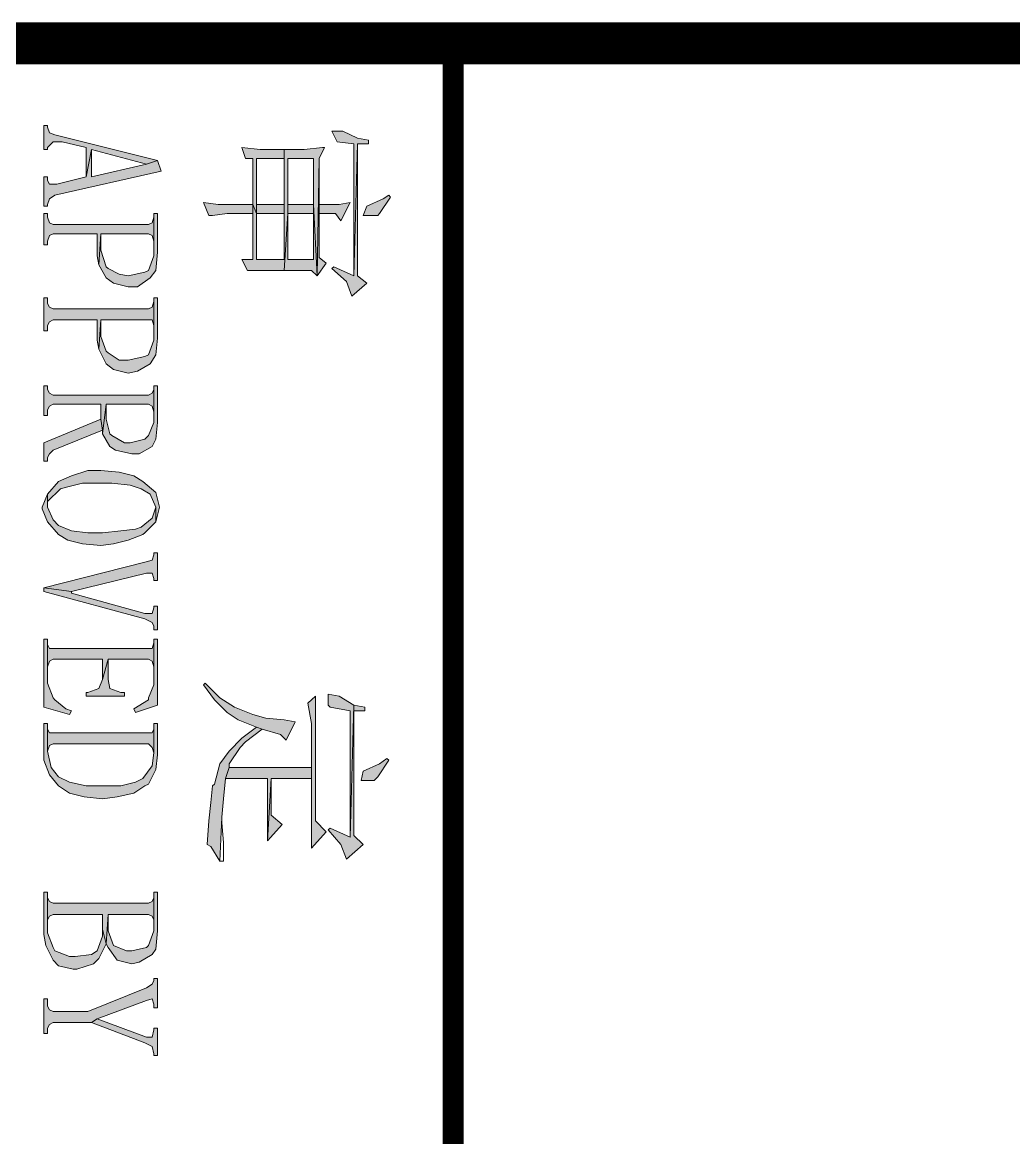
# Model space of a CAD drawing. Header units: millimetres. Extents: x 53009415 to 54059915, y 20499171 to 20796171.
# Drawn here: x 53701318 to 53709595, y 20525035 to 20534346 of the extents above; entities that cross this region are included whole.
import ezdxf

# ---------------------------------------------------------------- set-up
doc = ezdxf.new("R2010")
doc.units = ezdxf.units.MM
doc.header["$LTSCALE"] = 1000
doc.layers.add('PUB_TITLE', color=7, linetype='Continuous', lineweight=20)

# ---------------------------------------------------------------- blocks, each defined once
blk = doc.blocks.new('2015AACI_TQ_A2')
at = {"layer": 'PUB_TITLE'}
h = blk.add_hatch(color=256, dxfattribs=at)
h.dxf.hatch_style = 1
h.paths.add_polyline_path([(-5712.6, 11873.9), (-5715.7, 11877), (-5743.3, 11895.3), (-5746.3, 11892.3), (-5740.2, 11883.1), (-5728, 11855.5), (-5712.6, 11849.4)])
h.paths.add_polyline_path([(-5832.1, 11834.1), (-5611.6, 11834.1), (-5832.1, 11840.2), (-5832.1, 11858.6), (-5838.2, 11858.6), (-5841.3, 11840.2), (-5853.5, 11815.7), (-5853.5, 11797.3), (-5835.2, 11806.5)])
h.paths.add_polyline_path([(-5599.3, 11855.5), (-5611.6, 11840.2), (-5832.1, 11840.2), (-5611.6, 11834.1), (-5626.9, 11800.4), (-5623.8, 11797.3), (-5602.4, 11821.8), (-5577.9, 11831)])
h.paths.add_polyline_path([(-5703.5, 11812.6), (-5734.1, 11828), (-5731, 11809.6), (-5731, 11775.9), (-5715.7, 11775.9), (-5715.7, 11803.5)])
h.paths.add_polyline_path([(-5611.6, 11772.8), (-5807.6, 11775.9), (-5826, 11785.1), (-5826, 11782), (-5822.9, 11751.4), (-5822.9, 11717.7), (-5731, 11717.7), (-5639.1, 11717.7), (-5639.1, 11671.8), (-5715.7, 11671.8), (-5731, 11665.6), (-5639.1, 11665.6), (-5639.1, 11647.3), (-5620.8, 11656.4), (-5620.8, 11662.6), (-5620.8, 11684), (-5620.8, 11717.7), (-5715.7, 11723.8), (-5807.6, 11723.8), (-5807.6, 11766.7), (-5731, 11766.7)])
h.paths.add_polyline_path([(-5611.6, 11772.8), (-5731, 11766.7), (-5639.1, 11766.7), (-5639.1, 11723.8), (-5715.7, 11723.8), (-5620.8, 11717.7), (-5620.8, 11763.6)], flags=17)
h.paths.add_polyline_path([(-5633, 11788.1), (-5642.2, 11775.9), (-5715.7, 11775.9), (-5731, 11775.9), (-5807.6, 11775.9), (-5611.6, 11772.8)])
h.paths.add_polyline_path([(-5715.7, 11766.7), (-5731, 11766.7), (-5731, 11723.8), (-5715.7, 11723.8)], flags=16)
h.paths.add_polyline_path([(-5715.7, 11717.7), (-5731, 11717.7), (-5731, 11671.8), (-5715.7, 11671.8)], flags=16)
h.paths.add_polyline_path([(-5715.7, 11665.6), (-5731, 11665.6), (-5731, 11641.1), (-5731, 11607.4), (-5734.1, 11582.9), (-5712.6, 11592.1), (-5712.6, 11598.3), (-5715.7, 11622.8)])
h.paths.add_polyline_path([(-5807.6, 11717.7), (-5822.9, 11717.7), (-5822.9, 11711.6), (-5822.9, 11677.9), (-5826, 11647.3), (-5807.6, 11653.4), (-5807.6, 11665.6), (-5731, 11665.6), (-5715.7, 11671.8), (-5807.6, 11671.8)], flags=17)
h = blk.add_hatch(color=256, dxfattribs=at)
h.dxf.hatch_style = 1
h.paths.add_polyline_path([(-4769.3, 11867.8), (-4775.4, 11873.9), (-4803, 11892.3), (-4806.1, 11889.2), (-4796.9, 11877), (-4784.6, 11849.4), (-4769.3, 11846.3)])
h.paths.add_polyline_path([(-4885.7, 11828), (-4674.4, 11828), (-4894.9, 11834.1), (-4910.2, 11809.6), (-4913.3, 11791.2), (-4894.9, 11791.2), (-4891.8, 11794.3)])
h.paths.add_polyline_path([(-4885.7, 11852.5), (-4891.8, 11852.5), (-4894.9, 11834.1), (-4885.7, 11834.1)])
h.paths.add_polyline_path([(-4662.1, 11849.4), (-4677.4, 11834.1), (-4885.7, 11834.1), (-4894.9, 11834.1), (-4674.4, 11828), (-4689.7, 11794.3), (-4686.6, 11791.2), (-4662.1, 11812.6), (-4637.6, 11821.8)])
h.paths.add_polyline_path([(-4683.6, 11788.1), (-4701.9, 11769.8), (-4910.2, 11769.8), (-4898, 11757.5), (-4864.3, 11763.6), (-4790.8, 11763.6), (-4772.4, 11763.6), (-4656, 11763.6)])
h.paths.add_polyline_path([(-4772.4, 11763.6), (-4790.8, 11763.6), (-4790.8, 11625.8), (-4772.4, 11619.7), (-4772.4, 11690.1), (-4668.2, 11690.1), (-4772.4, 11696.3)])
h.paths.add_polyline_path([(-4845.9, 11711.6), (-4836.7, 11720.8), (-4867.3, 11736.1), (-4870.4, 11717.7), (-4873.5, 11687.1), (-4879.6, 11665.6), (-4891.8, 11635), (-4907.1, 11610.5), (-4931.6, 11586), (-4928.6, 11582.9), (-4904.1, 11601.3), (-4882.6, 11622.8), (-4870.4, 11641.1), (-4858.1, 11671.8), (-4855.1, 11680.9)])
h.paths.add_polyline_path([(-4634.6, 11610.5), (-4708.1, 11613.6), (-4738.7, 11616.6), (-4772.4, 11619.7), (-4790.8, 11625.8), (-4796.9, 11625.8), (-4824.4, 11644.2), (-4833.6, 11653.4), (-4855.1, 11680.9), (-4858.1, 11671.8), (-4839.8, 11647.3), (-4818.3, 11625.8), (-4796.9, 11610.5), (-4763.2, 11601.3), (-4760.1, 11598.3), (-4732.6, 11595.2), (-4701.9, 11592.1), (-4662.1, 11589.1), (-4659.1, 11595.2)])
h.paths.add_polyline_path([(-4695.8, 11714.6), (-4711.1, 11696.3), (-4772.4, 11696.3), (-4668.2, 11690.1)])
h = blk.add_hatch(color=256, dxfattribs=at)
h.dxf.hatch_style = 1
h.paths.add_polyline_path([(-5798.4, 11488), (-5804.5, 11506.4), (-5847.4, 11334.9), (-5850.5, 11325.7), (-5859.7, 11322.6), (-5862.7, 11322.6), (-5862.7, 11316.5), (-5822.9, 11316.5), (-5822.9, 11322.6), (-5826, 11322.6), (-5835.2, 11331.8), (-5835.2, 11347.1), (-5826, 11386.9), (-5777, 11386.9), (-5822.9, 11396.1)])
h.paths.add_polyline_path([(-5786.2, 11512.5), (-5804.5, 11506.4), (-5798.4, 11488), (-5777, 11396.1), (-5822.9, 11396.1), (-5777, 11386.9), (-5764.7, 11337.9), (-5764.7, 11325.7), (-5770.8, 11322.6), (-5777, 11322.6), (-5777, 11316.5), (-5728, 11316.5), (-5728, 11322.6), (-5731, 11322.6), (-5740.2, 11325.7), (-5746.3, 11334.9)])
h.paths.add_polyline_path([(-5682, 11405.3), (-5645.3, 11405.3), (-5630, 11408.4), (-5682, 11411.4), (-5682, 11491.1), (-5679, 11497.2), (-5669.8, 11500.2), (-5709.6, 11500.2), (-5700.4, 11497.2), (-5697.3, 11491.1), (-5697.3, 11331.8), (-5700.4, 11325.7), (-5709.6, 11322.6), (-5715.7, 11322.6), (-5715.7, 11316.5), (-5663.6, 11316.5), (-5663.6, 11322.6), (-5669.8, 11322.6), (-5679, 11325.7), (-5682, 11331.8)])
h.paths.add_polyline_path([(-5593.2, 11457.4), (-5593.2, 11472.7), (-5608.5, 11494.1), (-5620.8, 11503.3), (-5651.4, 11506.4), (-5715.7, 11506.4), (-5715.7, 11500.2), (-5709.6, 11500.2), (-5654.5, 11500.2), (-5645.3, 11500.2), (-5620.8, 11491.1), (-5617.7, 11484.9), (-5611.6, 11457.4), (-5614.6, 11442.1), (-5623.8, 11423.7), (-5626.9, 11420.6), (-5654.5, 11411.4), (-5682, 11411.4), (-5630, 11408.4), (-5608.5, 11420.6), (-5599.3, 11432.9)])
h.paths.add_polyline_path([(-5538.1, 11491.1), (-5538.1, 11497.2), (-5528.9, 11500.2), (-5568.7, 11500.2), (-5559.5, 11497.2), (-5556.4, 11491.1), (-5556.4, 11331.8), (-5559.5, 11325.7), (-5565.6, 11322.6), (-5574.8, 11322.6), (-5574.8, 11316.5), (-5519.7, 11316.5), (-5519.7, 11322.6), (-5528.9, 11322.6), (-5535, 11325.7), (-5538.1, 11331.8), (-5538.1, 11405.3), (-5504.4, 11405.3), (-5489.1, 11408.4), (-5538.1, 11411.4)])
h.paths.add_polyline_path([(-5449.2, 11457.4), (-5452.3, 11472.7), (-5464.6, 11494.1), (-5479.9, 11503.3), (-5507.4, 11506.4), (-5574.8, 11506.4), (-5574.8, 11500.2), (-5568.7, 11500.2), (-5513.6, 11500.2), (-5504.4, 11500.2), (-5479.9, 11491.1), (-5476.8, 11484.9), (-5470.7, 11457.4), (-5470.7, 11442.1), (-5482.9, 11423.7), (-5486, 11420.6), (-5510.5, 11411.4), (-5538.1, 11411.4), (-5489.1, 11408.4), (-5464.6, 11420.6), (-5455.4, 11432.9)])
h.paths.add_polyline_path([(-5397.2, 11491.1), (-5394.1, 11497.2), (-5384.9, 11500.2), (-5421.7, 11500.2), (-5415.6, 11497.2), (-5412.5, 11491.1), (-5412.5, 11331.8), (-5415.6, 11325.7), (-5421.7, 11322.6), (-5427.8, 11322.6), (-5427.8, 11316.5), (-5378.8, 11316.5), (-5378.8, 11322.6), (-5388, 11322.6), (-5394.1, 11325.7), (-5397.2, 11331.8), (-5397.2, 11411.4), (-5372.7, 11411.4), (-5354.3, 11414.5), (-5348.2, 11414.5), (-5397.2, 11420.6)])
h.paths.add_polyline_path([(-5314.5, 11463.5), (-5314.5, 11475.7), (-5326.7, 11497.2), (-5339, 11503.3), (-5366.6, 11506.4), (-5427.8, 11506.4), (-5427.8, 11500.2), (-5421.7, 11500.2), (-5372.7, 11500.2), (-5366.6, 11500.2), (-5345.1, 11491.1), (-5339, 11484.9), (-5332.9, 11460.4), (-5332.9, 11451.2), (-5345.1, 11429.8), (-5348.2, 11426.7), (-5372.7, 11420.6), (-5397.2, 11420.6), (-5348.2, 11414.5), (-5326.7, 11426.7), (-5320.6, 11435.9)])
h.paths.add_polyline_path([(-5354.3, 11414.5), (-5372.7, 11411.4), (-5332.9, 11316.5), (-5302.2, 11316.5), (-5302.2, 11322.6), (-5308.4, 11322.6), (-5314.5, 11325.7), (-5320.6, 11331.8)])
h.paths.add_polyline_path([(-5265.5, 11414.5), (-5265.5, 11429.8), (-5262.4, 11460.4), (-5256.3, 11478.8), (-5247.1, 11494.1), (-5225.7, 11503.3), (-5201.2, 11503.3), (-5225.7, 11509.4), (-5250.2, 11503.3), (-5268.5, 11481.9), (-5277.7, 11466.6), (-5283.9, 11442.1), (-5286.9, 11411.4), (-5286.9, 11390), (-5277.7, 11362.4), (-5268.5, 11341), (-5247.1, 11322.6), (-5234.9, 11322.6), (-5256.3, 11344), (-5259.4, 11356.3), (-5265.5, 11380.8)])
h.paths.add_polyline_path([(-5164.4, 11432.9), (-5170.5, 11457.4), (-5179.7, 11481.9), (-5182.8, 11484.9), (-5201.2, 11503.3), (-5225.7, 11503.3), (-5207.3, 11497.2), (-5192, 11478.8), (-5188.9, 11469.6), (-5185.9, 11445.1), (-5182.8, 11414.5), (-5182.8, 11390), (-5185.9, 11362.4), (-5195, 11341), (-5204.2, 11331.8), (-5225.7, 11322.6), (-5247.1, 11322.6), (-5225.7, 11313.4), (-5222.6, 11313.4), (-5201.2, 11322.6), (-5179.7, 11341), (-5170.5, 11356.3), (-5164.4, 11380.8), (-5161.4, 11411.4)])
h.paths.add_polyline_path([(-5115.4, 11488), (-5115.4, 11497.2), (-5106.2, 11500.2), (-5103.2, 11500.2), (-5103.2, 11506.4), (-5149.1, 11506.4), (-5149.1, 11500.2), (-5146, 11500.2), (-5136.8, 11497.2), (-5133.8, 11484.9), (-5090.9, 11316.5), (-5084.8, 11362.4)])
h.paths.add_polyline_path([(-5038.8, 11484.9), (-5032.7, 11497.2), (-5026.6, 11500.2), (-5020.5, 11500.2), (-5020.5, 11506.4), (-5060.3, 11506.4), (-5060.3, 11500.2), (-5057.2, 11500.2), (-5048, 11497.2), (-5048, 11484.9), (-5081.7, 11362.4), (-5084.8, 11362.4), (-5090.9, 11316.5), (-5084.8, 11316.5)])
h.paths.add_polyline_path([(-4971.5, 11414.5), (-4937.8, 11414.5), (-4971.5, 11423.7), (-4971.5, 11491.1), (-4968.4, 11497.2), (-4959.2, 11500.2), (-4999, 11500.2), (-4989.8, 11497.2), (-4989.8, 11491.1), (-4989.8, 11331.8), (-4989.8, 11325.7), (-4996, 11322.6), (-4959.2, 11322.6), (-4968.4, 11325.7), (-4971.5, 11331.8)])
h.paths.add_polyline_path([(-4910.2, 11451.2), (-4916.3, 11451.2), (-4916.3, 11445.1), (-4922.5, 11426.7), (-4937.8, 11423.7), (-4971.5, 11423.7), (-4937.8, 11414.5), (-4922.5, 11408.4), (-4916.3, 11390), (-4916.3, 11386.9), (-4910.2, 11386.9)])
h.paths.add_polyline_path([(-4894.9, 11506.4), (-5005.1, 11506.4), (-5005.1, 11500.2), (-4999, 11500.2), (-4928.6, 11500.2), (-4907.1, 11491.1), (-4904.1, 11491.1), (-4888.8, 11466.6), (-4882.6, 11469.6)])
h.paths.add_polyline_path([(-4879.6, 11359.4), (-4885.7, 11362.4), (-4888.8, 11353.2), (-4904.1, 11334.9), (-4907.1, 11331.8), (-4931.6, 11322.6), (-4959.2, 11322.6), (-4996, 11322.6), (-5005.1, 11322.6), (-5005.1, 11316.5), (-4891.8, 11316.5)])
h.paths.add_polyline_path([(-4830.6, 11491.1), (-4824.4, 11497.2), (-4815.3, 11500.2), (-4855.1, 11500.2), (-4848.9, 11497.2), (-4848.9, 11491.1), (-4848.9, 11331.8), (-4848.9, 11325.7), (-4855.1, 11322.6), (-4818.3, 11322.6), (-4827.5, 11325.7), (-4830.6, 11331.8)], flags=17)
h.paths.add_polyline_path([(-4741.8, 11439), (-4747.9, 11466.6), (-4760.1, 11484.9), (-4763.2, 11491.1), (-4787.7, 11503.3), (-4812.2, 11506.4), (-4864.3, 11506.4), (-4864.3, 11500.2), (-4855.1, 11500.2), (-4815.3, 11500.2), (-4793.8, 11497.2), (-4772.4, 11481.9), (-4766.3, 11469.6), (-4760.1, 11445.1), (-4760.1, 11414.5), (-4760.1, 11386.9), (-4766.3, 11359.4), (-4775.4, 11341), (-4790.8, 11328.7), (-4818.3, 11322.6), (-4855.1, 11322.6), (-4864.3, 11322.6), (-4864.3, 11316.5), (-4815.3, 11316.5), (-4803, 11316.5), (-4778.5, 11325.7), (-4760.1, 11341), (-4747.9, 11359.4), (-4741.8, 11383.9), (-4738.7, 11414.5)])
h = blk.add_hatch(color=256, dxfattribs=at)
h.dxf.hatch_style = 1
h.paths.add_polyline_path([(-4545.7, 11414.5), (-4521.2, 11414.5), (-4496.7, 11420.6), (-4545.7, 11423.7), (-4545.7, 11491.1), (-4542.7, 11497.2), (-4536.5, 11500.2), (-4573.3, 11500.2), (-4567.2, 11497.2), (-4564.1, 11491.1), (-4564.1, 11331.8), (-4567.2, 11325.7), (-4573.3, 11322.6), (-4536.5, 11322.6), (-4542.7, 11325.7), (-4545.7, 11331.8)])
h.paths.add_polyline_path([(-4463, 11463.5), (-4466.1, 11475.7), (-4478.4, 11497.2), (-4487.5, 11503.3), (-4518.2, 11506.4), (-4582.5, 11506.4), (-4582.5, 11500.2), (-4573.3, 11500.2), (-4521.2, 11500.2), (-4518.2, 11500.2), (-4493.7, 11491.1), (-4490.6, 11488), (-4484.5, 11463.5), (-4484.5, 11454.3), (-4493.7, 11432.9), (-4518.2, 11423.7), (-4545.7, 11423.7), (-4496.7, 11420.6), (-4490.6, 11423.7), (-4469.2, 11439)])
h.paths.add_polyline_path([(-4463, 11399.2), (-4472.2, 11408.4), (-4496.7, 11420.6), (-4521.2, 11414.5), (-4509, 11414.5), (-4484.5, 11405.3), (-4478.4, 11396.1), (-4475.3, 11368.5), (-4475.3, 11359.4), (-4484.5, 11334.9), (-4490.6, 11331.8), (-4515.1, 11322.6), (-4536.5, 11322.6), (-4573.3, 11322.6), (-4582.5, 11322.6), (-4582.5, 11316.5), (-4512, 11316.5), (-4493.7, 11319.5), (-4469.2, 11331.8), (-4460, 11341), (-4453.9, 11365.5), (-4453.9, 11371.6)])
h.paths.add_polyline_path([(-4401.8, 11488), (-4404.9, 11497.2), (-4395.7, 11500.2), (-4389.5, 11500.2), (-4389.5, 11506.4), (-4438.5, 11506.4), (-4438.5, 11500.2), (-4435.5, 11500.2), (-4429.4, 11497.2), (-4423.2, 11488), (-4383.4, 11390), (-4383.4, 11331.8), (-4386.5, 11325.7), (-4392.6, 11322.6), (-4404.9, 11322.6), (-4404.9, 11316.5), (-4346.7, 11316.5), (-4346.7, 11322.6), (-4355.8, 11322.6), (-4362, 11325.7), (-4365, 11331.8), (-4365, 11396.1), (-4371.2, 11405.3)])
h.paths.add_polyline_path([(-4331.3, 11484.9), (-4325.2, 11497.2), (-4313, 11500.2), (-4309.9, 11500.2), (-4309.9, 11506.4), (-4355.8, 11506.4), (-4355.8, 11500.2), (-4352.8, 11500.2), (-4340.5, 11497.2), (-4340.5, 11488), (-4371.2, 11405.3), (-4365, 11396.1)])
for points, const_width in [([(-6000, 40000), (-6000, 0)], 70), ([(-6000, 12000), (0, 12000)], 35)]:
    blk.add_lwpolyline(points, dxfattribs=dict(at, const_width=const_width))
blk.add_lwpolyline([(-6000, 0), (0, 0), (0, 40000), (-6000, 40000)], close=True, dxfattribs=at)
at = {"layer": 'PUB_TITLE', "lineweight": 0}
for points in [[(-5743.3, 11895.3), (-5746.3, 11892.3), (-5740.2, 11883.1), (-5728, 11855.5), (-5712.6, 11849.4), (-5712.6, 11873.9), (-5715.7, 11877)], [(-4803, 11892.3), (-4806.1, 11889.2), (-4796.9, 11877), (-4784.6, 11849.4), (-4769.3, 11846.3), (-4769.3, 11867.8), (-4775.4, 11873.9)], [(-5832.1, 11858.6), (-5838.2, 11858.6), (-5841.3, 11840.2), (-5853.5, 11815.7), (-5853.5, 11797.3), (-5835.2, 11806.5), (-5832.1, 11834.1), (-5611.6, 11834.1), (-5832.1, 11840.2)], [(-5599.3, 11855.5), (-5611.6, 11840.2), (-5832.1, 11840.2), (-5611.6, 11834.1), (-5626.9, 11800.4), (-5623.8, 11797.3), (-5602.4, 11821.8), (-5577.9, 11831)], [(-4885.7, 11852.5), (-4891.8, 11852.5), (-4894.9, 11834.1), (-4885.7, 11834.1)], [(-4662.1, 11849.4), (-4677.4, 11834.1), (-4885.7, 11834.1), (-4894.9, 11834.1), (-4674.4, 11828), (-4689.7, 11794.3), (-4686.6, 11791.2), (-4662.1, 11812.6), (-4637.6, 11821.8)], [(-5734.1, 11828), (-5731, 11809.6), (-5731, 11775.9), (-5715.7, 11775.9), (-5715.7, 11803.5), (-5703.5, 11812.6)], [(-4894.9, 11834.1), (-4910.2, 11809.6), (-4913.3, 11791.2), (-4894.9, 11791.2), (-4891.8, 11794.3), (-4885.7, 11828), (-4674.4, 11828)], [(-5633, 11788.1), (-5642.2, 11775.9), (-5715.7, 11775.9), (-5731, 11775.9), (-5807.6, 11775.9), (-5611.6, 11772.8)], [(-4683.6, 11788.1), (-4701.9, 11769.8), (-4910.2, 11769.8), (-4898, 11757.5), (-4898, 11757.5), (-4864.3, 11763.6), (-4790.8, 11763.6), (-4772.4, 11763.6), (-4656, 11763.6)], [(-5826, 11785.1), (-5826, 11782), (-5822.9, 11751.4), (-5822.9, 11717.7), (-5731, 11717.7), (-5639.1, 11717.7), (-5639.1, 11671.8), (-5715.7, 11671.8), (-5731, 11665.6), (-5639.1, 11665.6), (-5639.1, 11647.3), (-5620.8, 11656.4), (-5620.8, 11662.6), (-5620.8, 11684), (-5620.8, 11717.7), (-5715.7, 11723.8), (-5807.6, 11723.8), (-5807.6, 11766.7), (-5731, 11766.7), (-5611.6, 11772.8), (-5807.6, 11775.9)], [(-5611.6, 11772.8), (-5731, 11766.7), (-5639.1, 11766.7), (-5639.1, 11723.8), (-5715.7, 11723.8), (-5620.8, 11717.7), (-5620.8, 11763.6)], [(-5731, 11766.7), (-5731, 11723.8), (-5807.6, 11723.8), (-5715.7, 11723.8), (-5715.7, 11766.7), (-5639.1, 11766.7)], [(-4772.4, 11763.6), (-4790.8, 11763.6), (-4790.8, 11625.8), (-4772.4, 11619.7), (-4772.4, 11690.1), (-4668.2, 11690.1), (-4772.4, 11696.3)], [(-4867.3, 11736.1), (-4870.4, 11717.7), (-4873.5, 11687.1), (-4879.6, 11665.6), (-4891.8, 11635), (-4907.1, 11610.5), (-4931.6, 11586), (-4928.6, 11582.9), (-4904.1, 11601.3), (-4882.6, 11622.8), (-4870.4, 11641.1), (-4858.1, 11671.8), (-4855.1, 11680.9), (-4845.9, 11711.6), (-4836.7, 11720.8)], [(-5822.9, 11717.7), (-5822.9, 11711.6), (-5822.9, 11677.9), (-5826, 11647.3), (-5807.6, 11653.4), (-5807.6, 11665.6), (-5731, 11665.6), (-5715.7, 11671.8), (-5807.6, 11671.8), (-5807.6, 11717.7), (-5731, 11717.7)], [(-5731, 11717.7), (-5731, 11671.8), (-5807.6, 11671.8), (-5715.7, 11671.8), (-5715.7, 11717.7), (-5639.1, 11717.7)], [(-4695.8, 11714.6), (-4711.1, 11696.3), (-4772.4, 11696.3), (-4668.2, 11690.1)], [(-4855.1, 11680.9), (-4858.1, 11671.8), (-4839.8, 11647.3), (-4818.3, 11625.8), (-4796.9, 11610.5), (-4763.2, 11601.3), (-4760.1, 11598.3), (-4732.6, 11595.2), (-4701.9, 11592.1), (-4662.1, 11589.1), (-4659.1, 11595.2), (-4634.6, 11610.5), (-4708.1, 11613.6), (-4738.7, 11616.6), (-4772.4, 11619.7), (-4790.8, 11625.8), (-4796.9, 11625.8), (-4824.4, 11644.2), (-4833.6, 11653.4)], [(-5731, 11665.6), (-5731, 11641.1), (-5731, 11607.4), (-5734.1, 11582.9), (-5712.6, 11592.1), (-5712.6, 11598.3), (-5715.7, 11622.8), (-5715.7, 11665.6), (-5639.1, 11665.6)], [(-4634.6, 11616.6), (-4634.6, 11616.6), (-4665.2, 11616.6), (-4698.9, 11613.6), (-4708.1, 11613.6), (-4634.6, 11610.5)], [(-5786.2, 11512.5), (-5804.5, 11506.4), (-5798.4, 11488), (-5777, 11396.1), (-5822.9, 11396.1), (-5777, 11386.9), (-5764.7, 11337.9), (-5764.7, 11325.7), (-5770.8, 11322.6), (-5777, 11322.6), (-5777, 11316.5), (-5728, 11316.5), (-5728, 11322.6), (-5731, 11322.6), (-5740.2, 11325.7), (-5746.3, 11334.9)], [(-5225.7, 11509.4), (-5225.7, 11509.4), (-5250.2, 11503.3), (-5268.5, 11481.9), (-5277.7, 11466.6), (-5283.9, 11442.1), (-5286.9, 11411.4), (-5286.9, 11390), (-5277.7, 11362.4), (-5268.5, 11341), (-5268.5, 11341), (-5247.1, 11322.6), (-5225.7, 11322.6), (-5234.9, 11322.6), (-5256.3, 11344), (-5259.4, 11356.3), (-5265.5, 11380.8), (-5265.5, 11414.5), (-5265.5, 11429.8), (-5262.4, 11460.4), (-5256.3, 11478.8), (-5247.1, 11494.1), (-5225.7, 11503.3), (-5201.2, 11503.3)], [(-5804.5, 11506.4), (-5847.4, 11334.9), (-5850.5, 11325.7), (-5859.7, 11322.6), (-5862.7, 11322.6), (-5862.7, 11316.5), (-5822.9, 11316.5), (-5822.9, 11322.6), (-5826, 11322.6), (-5835.2, 11331.8), (-5835.2, 11347.1), (-5826, 11386.9), (-5777, 11386.9), (-5822.9, 11396.1), (-5798.4, 11488), (-5798.4, 11488)], [(-5651.4, 11506.4), (-5715.7, 11506.4), (-5715.7, 11500.2), (-5709.6, 11500.2), (-5654.5, 11500.2), (-5645.3, 11500.2), (-5620.8, 11491.1), (-5617.7, 11484.9), (-5611.6, 11457.4), (-5614.6, 11442.1), (-5623.8, 11423.7), (-5626.9, 11420.6), (-5654.5, 11411.4), (-5682, 11411.4), (-5630, 11408.4), (-5608.5, 11420.6), (-5599.3, 11432.9), (-5593.2, 11457.4), (-5593.2, 11472.7), (-5608.5, 11494.1), (-5620.8, 11503.3)], [(-5709.6, 11500.2), (-5700.4, 11497.2), (-5697.3, 11491.1), (-5697.3, 11331.8), (-5700.4, 11325.7), (-5709.6, 11322.6), (-5715.7, 11322.6), (-5715.7, 11316.5), (-5663.6, 11316.5), (-5663.6, 11322.6), (-5669.8, 11322.6), (-5679, 11325.7), (-5682, 11331.8), (-5682, 11405.3), (-5645.3, 11405.3), (-5630, 11408.4), (-5682, 11411.4), (-5682, 11491.1), (-5679, 11497.2), (-5669.8, 11500.2), (-5654.5, 11500.2)], [(-5507.4, 11506.4), (-5574.8, 11506.4), (-5574.8, 11500.2), (-5568.7, 11500.2), (-5513.6, 11500.2), (-5504.4, 11500.2), (-5479.9, 11491.1), (-5476.8, 11484.9), (-5470.7, 11457.4), (-5470.7, 11442.1), (-5482.9, 11423.7), (-5486, 11420.6), (-5510.5, 11411.4), (-5538.1, 11411.4), (-5489.1, 11408.4), (-5464.6, 11420.6), (-5455.4, 11432.9), (-5449.2, 11457.4), (-5452.3, 11472.7), (-5464.6, 11494.1), (-5479.9, 11503.3)], [(-5568.7, 11500.2), (-5559.5, 11497.2), (-5556.4, 11491.1), (-5556.4, 11331.8), (-5559.5, 11325.7), (-5565.6, 11322.6), (-5574.8, 11322.6), (-5574.8, 11316.5), (-5519.7, 11316.5), (-5519.7, 11322.6), (-5528.9, 11322.6), (-5535, 11325.7), (-5538.1, 11331.8), (-5538.1, 11405.3), (-5504.4, 11405.3), (-5489.1, 11408.4), (-5538.1, 11411.4), (-5538.1, 11491.1), (-5538.1, 11497.2), (-5528.9, 11500.2), (-5513.6, 11500.2)], [(-5366.6, 11506.4), (-5427.8, 11506.4), (-5427.8, 11500.2), (-5421.7, 11500.2), (-5372.7, 11500.2), (-5366.6, 11500.2), (-5345.1, 11491.1), (-5339, 11484.9), (-5332.9, 11460.4), (-5332.9, 11451.2), (-5345.1, 11429.8), (-5348.2, 11426.7), (-5372.7, 11420.6), (-5397.2, 11420.6), (-5348.2, 11414.5), (-5326.7, 11426.7), (-5320.6, 11435.9), (-5314.5, 11463.5), (-5314.5, 11475.7), (-5326.7, 11497.2), (-5339, 11503.3)], [(-5421.7, 11500.2), (-5415.6, 11497.2), (-5412.5, 11491.1), (-5412.5, 11331.8), (-5415.6, 11325.7), (-5421.7, 11322.6), (-5427.8, 11322.6), (-5427.8, 11316.5), (-5378.8, 11316.5), (-5378.8, 11322.6), (-5388, 11322.6), (-5394.1, 11325.7), (-5397.2, 11331.8), (-5397.2, 11411.4), (-5372.7, 11411.4), (-5354.3, 11414.5), (-5348.2, 11414.5), (-5397.2, 11420.6), (-5397.2, 11491.1), (-5394.1, 11497.2), (-5384.9, 11500.2), (-5372.7, 11500.2)], [(-5201.2, 11503.3), (-5225.7, 11503.3), (-5207.3, 11497.2), (-5192, 11478.8), (-5188.9, 11469.6), (-5185.9, 11445.1), (-5182.8, 11414.5), (-5182.8, 11390), (-5185.9, 11362.4), (-5195, 11341), (-5204.2, 11331.8), (-5225.7, 11322.6), (-5247.1, 11322.6), (-5225.7, 11313.4), (-5222.6, 11313.4), (-5201.2, 11322.6), (-5179.7, 11341), (-5170.5, 11356.3), (-5164.4, 11380.8), (-5161.4, 11411.4), (-5164.4, 11432.9), (-5170.5, 11457.4), (-5179.7, 11481.9), (-5182.8, 11484.9)], [(-5103.2, 11506.4), (-5149.1, 11506.4), (-5149.1, 11500.2), (-5146, 11500.2), (-5136.8, 11497.2), (-5133.8, 11484.9), (-5090.9, 11316.5), (-5084.8, 11362.4), (-5115.4, 11488), (-5115.4, 11497.2), (-5106.2, 11500.2), (-5103.2, 11500.2)], [(-5020.5, 11506.4), (-5060.3, 11506.4), (-5060.3, 11500.2), (-5057.2, 11500.2), (-5048, 11497.2), (-5048, 11484.9), (-5081.7, 11362.4), (-5084.8, 11362.4), (-5090.9, 11316.5), (-5084.8, 11316.5), (-5038.8, 11484.9), (-5032.7, 11497.2), (-5026.6, 11500.2), (-5020.5, 11500.2)], [(-4894.9, 11506.4), (-5005.1, 11506.4), (-5005.1, 11500.2), (-4999, 11500.2), (-4928.6, 11500.2), (-4907.1, 11491.1), (-4904.1, 11491.1), (-4888.8, 11466.6), (-4882.6, 11469.6)], [(-4999, 11500.2), (-4989.8, 11497.2), (-4989.8, 11491.1), (-4989.8, 11331.8), (-4989.8, 11325.7), (-4996, 11322.6), (-4959.2, 11322.6), (-4968.4, 11325.7), (-4971.5, 11331.8), (-4971.5, 11414.5), (-4937.8, 11414.5), (-4971.5, 11423.7), (-4971.5, 11491.1), (-4968.4, 11497.2), (-4959.2, 11500.2), (-4928.6, 11500.2)], [(-4812.2, 11506.4), (-4864.3, 11506.4), (-4864.3, 11500.2), (-4855.1, 11500.2), (-4815.3, 11500.2), (-4793.8, 11497.2), (-4772.4, 11481.9), (-4766.3, 11469.6), (-4760.1, 11445.1), (-4760.1, 11414.5), (-4760.1, 11386.9), (-4766.3, 11359.4), (-4775.4, 11341), (-4790.8, 11328.7), (-4818.3, 11322.6), (-4855.1, 11322.6), (-4864.3, 11322.6), (-4864.3, 11316.5), (-4815.3, 11316.5), (-4803, 11316.5), (-4778.5, 11325.7), (-4760.1, 11341), (-4747.9, 11359.4), (-4741.8, 11383.9), (-4738.7, 11414.5), (-4741.8, 11439), (-4747.9, 11466.6), (-4760.1, 11484.9), (-4763.2, 11491.1), (-4787.7, 11503.3)], [(-4855.1, 11500.2), (-4848.9, 11497.2), (-4848.9, 11491.1), (-4848.9, 11331.8), (-4848.9, 11325.7), (-4855.1, 11322.6), (-4818.3, 11322.6), (-4827.5, 11325.7), (-4830.6, 11331.8), (-4830.6, 11491.1), (-4824.4, 11497.2), (-4815.3, 11500.2)], [(-4518.2, 11506.4), (-4582.5, 11506.4), (-4582.5, 11500.2), (-4573.3, 11500.2), (-4521.2, 11500.2), (-4518.2, 11500.2), (-4493.7, 11491.1), (-4490.6, 11488), (-4484.5, 11463.5), (-4484.5, 11454.3), (-4493.7, 11432.9), (-4518.2, 11423.7), (-4545.7, 11423.7), (-4496.7, 11420.6), (-4490.6, 11423.7), (-4469.2, 11439), (-4463, 11463.5), (-4466.1, 11475.7), (-4478.4, 11497.2), (-4487.5, 11503.3)], [(-4573.3, 11500.2), (-4567.2, 11497.2), (-4564.1, 11491.1), (-4564.1, 11331.8), (-4567.2, 11325.7), (-4573.3, 11322.6), (-4536.5, 11322.6), (-4542.7, 11325.7), (-4545.7, 11331.8), (-4545.7, 11414.5), (-4521.2, 11414.5), (-4496.7, 11420.6), (-4545.7, 11423.7), (-4545.7, 11491.1), (-4542.7, 11497.2), (-4536.5, 11500.2), (-4521.2, 11500.2)], [(-4389.5, 11506.4), (-4438.5, 11506.4), (-4438.5, 11500.2), (-4435.5, 11500.2), (-4429.4, 11497.2), (-4423.2, 11488), (-4383.4, 11390), (-4383.4, 11331.8), (-4386.5, 11325.7), (-4392.6, 11322.6), (-4404.9, 11322.6), (-4404.9, 11316.5), (-4346.7, 11316.5), (-4346.7, 11322.6), (-4355.8, 11322.6), (-4362, 11325.7), (-4365, 11331.8), (-4365, 11396.1), (-4371.2, 11405.3), (-4401.8, 11488), (-4404.9, 11497.2), (-4395.7, 11500.2), (-4389.5, 11500.2)], [(-4309.9, 11506.4), (-4355.8, 11506.4), (-4355.8, 11500.2), (-4352.8, 11500.2), (-4340.5, 11497.2), (-4340.5, 11488), (-4371.2, 11405.3), (-4371.2, 11405.3), (-4365, 11396.1), (-4331.3, 11484.9), (-4325.2, 11497.2), (-4313, 11500.2), (-4309.9, 11500.2)], [(-4910.2, 11451.2), (-4916.3, 11451.2), (-4916.3, 11445.1), (-4922.5, 11426.7), (-4937.8, 11423.7), (-4971.5, 11423.7), (-4937.8, 11414.5), (-4922.5, 11408.4), (-4916.3, 11390), (-4916.3, 11386.9), (-4910.2, 11386.9)], [(-4496.7, 11420.6), (-4521.2, 11414.5), (-4509, 11414.5), (-4484.5, 11405.3), (-4478.4, 11396.1), (-4475.3, 11368.5), (-4475.3, 11359.4), (-4484.5, 11334.9), (-4490.6, 11331.8), (-4515.1, 11322.6), (-4536.5, 11322.6), (-4573.3, 11322.6), (-4582.5, 11322.6), (-4582.5, 11316.5), (-4512, 11316.5), (-4493.7, 11319.5), (-4469.2, 11331.8), (-4460, 11341), (-4453.9, 11365.5), (-4453.9, 11371.6), (-4463, 11399.2), (-4472.2, 11408.4)], [(-5354.3, 11414.5), (-5372.7, 11411.4), (-5332.9, 11316.5), (-5302.2, 11316.5), (-5302.2, 11322.6), (-5308.4, 11322.6), (-5314.5, 11325.7), (-5320.6, 11331.8)], [(-4885.7, 11362.4), (-4888.8, 11353.2), (-4904.1, 11334.9), (-4907.1, 11331.8), (-4931.6, 11322.6), (-4959.2, 11322.6), (-4996, 11322.6), (-5005.1, 11322.6), (-5005.1, 11316.5), (-4891.8, 11316.5), (-4879.6, 11359.4)]]:
    blk.add_lwpolyline(points, close=True, dxfattribs=at)

msp = doc.modelspace()

# ---------------------------------------------------------------- block references
at = {"layer": 'PUB_TITLE', "xscale": 5, "yscale": 5, "zscale": 5, "rotation": 270}
msp.add_blockref('2015AACI_TQ_A2', (53644915.383, 20504170.783), dxfattribs=at)

doc.saveas('drawing.dxf')
